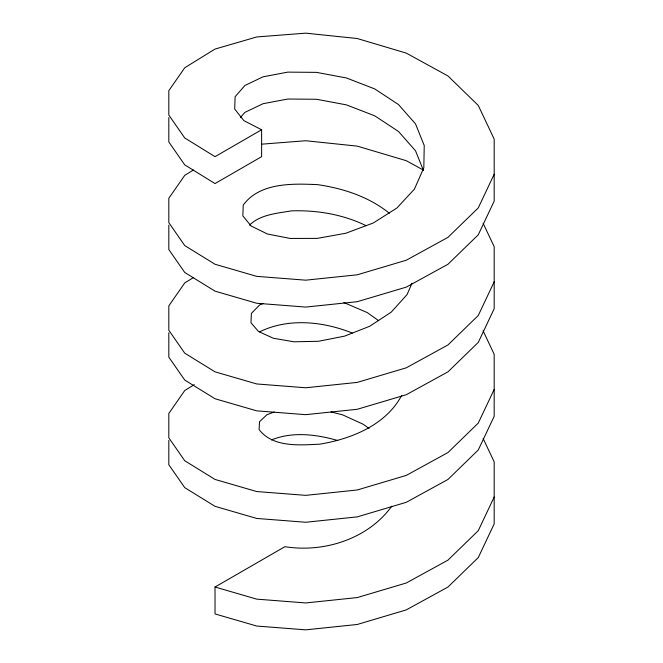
<?xml version="1.0" encoding="UTF-8"?>
<svg xmlns="http://www.w3.org/2000/svg" width="663" height="663" viewBox="0 0 663 663"><rect width="100%" height="100%" fill="white"/><g stroke="black" fill="none" stroke-linecap="round" stroke-linejoin="round"><path stroke-width="0.99" d="M401.695 395.363C386.023 425.008 351.365 438.947 319.773 444.169C299.593 445.113 272.907 447.658 259.1 429.574L259.515 421.751L266.924 414.715L274.192 412.03M412.005 283.176L407.082 294.563L391.195 312.165L369.639 326.295L344.578 336.133L318.489 341.279L293.924 341.801L273.264 338.221L258.487 331.459L250.97 322.724L251.376 313.417L259.589 304.963L263.368 303.405M494.184 174.228L478.263 207.909L447.973 237.354L406.278 260.228L357.266 274.797L305.734 280.176L256.722 276.363L215.027 264.255L184.737 245.567L168.816 222.644L168.816 198.27L184.737 175.355L193.397 170.018M494.184 281.825L478.263 315.497L447.973 344.951L406.278 367.816L357.266 382.394L305.734 387.772L256.722 383.952L215.027 371.844L184.737 353.155L168.816 330.24L168.816 305.867L184.737 282.944L193.397 277.606M494.184 389.413L478.263 423.085L447.973 452.539L406.278 475.404L357.266 489.982L305.734 495.36L256.722 491.548L215.027 479.44L184.737 460.744L168.816 437.829L168.816 413.455L184.737 390.54L194.259 384.664M494.184 497.001L478.263 530.682L447.973 560.127L406.278 583.001L357.266 597.57L305.734 602.949L256.722 599.137L215.027 587.028L215.027 613.93L256.722 626.038L305.734 629.85L357.266 624.471L406.278 609.894L447.973 587.028L478.263 557.575L494.184 523.903L494.184 461.871L483.128 438.483M391.767 506.184C368.106 538.961 324 552.975 284.908 546.685L215.027 587.028M240.338 117.624L244.912 112.362L263.07 103.71L287.75 99.027L316.491 99.259L346.442 104.878L374.686 115.801L398.471 131.448L415.519 150.774L423.475 170.515M249.479 225.147C260.368 214.422 277.151 213.345 291.496 210.851C317.146 210.055 342.986 214.398 366.167 225.693M168.816 117.583L168.816 141.957L184.737 164.872L215.027 183.56L261.62 156.667L261.62 129.766L215.027 156.667L184.737 137.97L168.816 115.055L168.816 90.682L184.737 67.767L215.027 49.07L256.722 36.962L305.734 33.15L357.266 38.529L406.278 53.106L447.973 75.972L478.263 105.425L494.184 139.097L494.184 201.129L478.263 234.801L447.973 264.255L406.278 287.12L357.266 301.698L305.734 307.077L256.722 303.264L215.027 291.148L184.737 272.46L168.816 249.545L168.816 225.171M259.589 331.865C288.38 317.685 323.279 321.414 352.268 333.05M271.465 439.934C292.491 431.348 316.45 434.364 337.749 440.522M261.827 144.161L305.734 140.738L357.266 146.125L406.278 160.695L423.5 170.142M330.986 411.914L342.58 414.839L363.465 424.386L369.042 428.53M343.865 302.552L367.211 312.555L378.648 320.668M261.62 129.766L243.81 120.591L234.702 109.03L235.108 96.74L244.912 85.469L263.07 76.809L287.75 72.126L316.491 72.366L346.442 77.977L374.686 88.9L398.471 104.547L415.519 123.882L424.229 145.495L423.823 167.797L414.416 189.129L397.013 207.933L373.377 222.942L345.862 233.235L317.196 238.382L290.187 238.448L267.438 233.998L251.144 226.025L242.832 215.881L243.246 205.082C259.772 182.4 292.681 183.51 317.776 184.654C343.451 188.474 368.893 196.729 389.305 213.229M483.128 223.307L494.184 246.686L494.184 308.718L478.263 342.398L447.973 371.844L406.278 394.717L357.266 409.286L305.734 414.665L256.722 410.853L215.027 398.745L184.737 380.056L168.816 357.133L168.816 332.76M483.128 330.895L494.184 354.282L494.184 416.314L478.263 449.986L447.973 479.44L406.278 502.305L357.266 516.875L305.734 522.262L256.722 518.441L215.027 506.333L184.737 487.645L168.816 464.73L168.816 440.356"/></g></svg>
